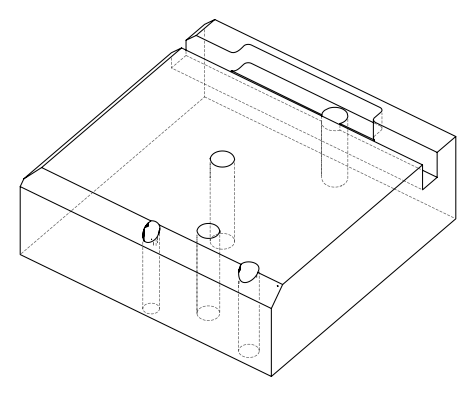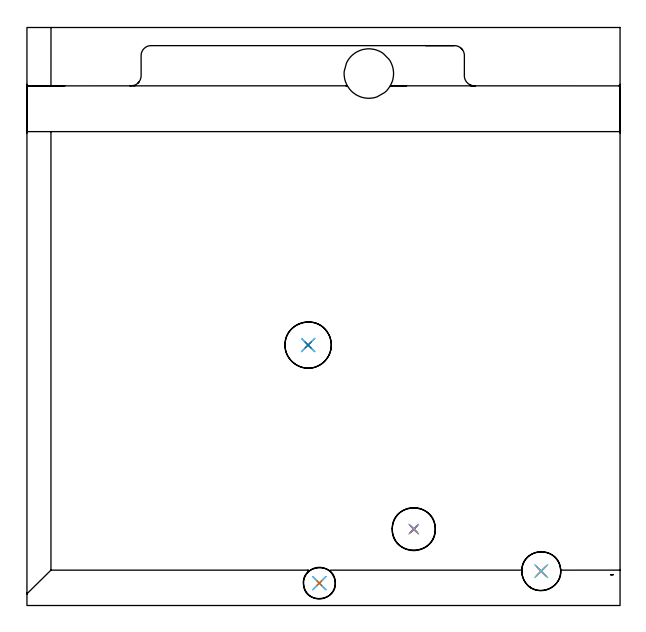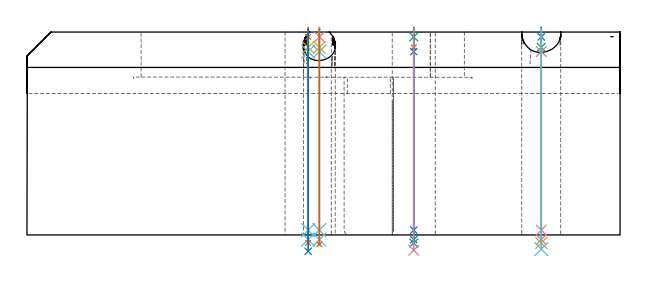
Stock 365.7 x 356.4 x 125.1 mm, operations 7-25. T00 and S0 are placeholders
(PLAN: 25 operations, 19 tool changes, 104.3 min)
(1 AREA_MILL | FG_CHAMFER_SURFACE | UGT0205_001 | 13.55 min | 32578 mm3)
(2 AREA_MILL_1 | FG_CHAMFER_SURFACE_1 | UGT0205_001 | 22.74 min | 85023 mm3)
(3 AREA_MILL_2 | FG_CHAMFER_SURFACE_2 | UGT0205_001 | 1.94 min | 4730 mm3)
(4 MILL_OPEN_POCKET | POCKET_OPEN | NXT0201_011 | Follow Part, ap 3, ae 75% | 49.76 min | 474848 mm3)
(5 MILL_RECTANGULAR_SLOT | SLOT_RECTANGULAR | NXT0201_012 | Follow Part, ap 4, ae 75% | 5.48 min | 106040 mm3)
(6 MILL_THROUGH_HOLE_FROM_SOLID_MATERIAL | STEP1HOLE_4 | NXT0201_007 | Circular | 4.36 min | 66521 mm3)
(7 SPOT_DRILL | STEP1HOLE | NXT0321_9005460120000 | 0.05 min | 0 mm3)
(8 SPOT_DRILL_1 | STEP1HOLE_1 | NXT0321_9005460120000 | 0.05 min | 0 mm3)
(9 SPOT_DRILL_2 | STEP1HOLE_2 | NXT0321_9005460120000 | 0.05 min | 0 mm3)
(10 SPOT_DRILL_3 | STEP1HOLE_3 | NXT0321_9005460120000 | 0.05 min | 0 mm3)
(11 DRILL_BLIND_HOLE_INTO_CENTER | STEP1HOLE | UGT0301_185 | 0.05 min | 0 mm3)
(12 GUN_DRILL_THROUGH_HOLE | STEP1HOLE | UGT0307_002 | 0.58 min | 2530 mm3)
(13 SPADE_DRILL_TO_ENLARGE_THROUGH_HOLE | STEP1HOLE | UGT0306_006 | 0.53 min | 15616 mm3)
(14 DRILL_TO_ENLARGE_THROUGH_HOLE | STEP1HOLE | UGT0301_392 | 0.55 min | 43660 mm3)
(15 DRILL_BLIND_HOLE_INTO_CENTER_1 | STEP1HOLE_1 | UGT0301_185 | 0.05 min | 0 mm3)
(16 GUN_DRILL_THROUGH_HOLE_1 | STEP1HOLE_1 | UGT0307_002 | 0.57 min | 2720 mm3)
(17 SPADE_DRILL_TO_ENLARGE_THROUGH_HOLE_1 | STEP1HOLE_1 | UGT0306_006 | 0.53 min | 15616 mm3)
(18 DRILL_TO_ENLARGE_THROUGH_HOLE_1 | STEP1HOLE_1 | UGT0301_057 | 0.54 min | 25622 mm3)
(19 DRILL_BLIND_HOLE_INTO_CENTER_2 | STEP1HOLE_2 | UGT0301_185 | 0.05 min | 0 mm3)
(20 GUN_DRILL_THROUGH_HOLE_2 | STEP1HOLE_2 | UGT0307_002 | 0.58 min | 2725 mm3)
(21 SPADE_DRILL_TO_ENLARGE_THROUGH_HOLE_2 | STEP1HOLE_2 | UGT0306_006 | 0.53 min | 15565 mm3)
(22 DRILL_TO_ENLARGE_THROUGH_HOLE_2 | STEP1HOLE_2 | UGT0301_388 | 0.55 min | 35293 mm3)
(23 DRILL_BLIND_HOLE_INTO_CENTER_3 | STEP1HOLE_3 | UGT0301_185 | 0.05 min | 0 mm3)
(24 GUN_DRILL_THROUGH_HOLE_3 | STEP1HOLE_3 | UGT0307_002 | 0.61 min | 2734 mm3)
(25 SPADE_DRILL_TO_ENLARGE_THROUGH_HOLE_3 | STEP1HOLE_3 | UGT0306_010 | 0.53 min | 26276 mm3)
(TOOL UGT0205_001 | Chamfer Mill 20 x 3 x 45 deg. | D20 FL50 Z2)
(TOOL NXT0201_011 | ENDMILL 12mm [2P460-1200-NA 1630] | D12 FL38 Z6)
(TOOL NXT0201_012 | ENDMILL 16mm [2P460-1600-NA 1630] | D16 FL38 Z6)
(TOOL NXT0201_007 | ENDMILL 25mm [R216.25-25050GCK54P 1620] | D25 R3 FL54 Z5)
(TOOL NXT0321_9005460120000 | NC Spot Drill, 142deg, 12mm, Carbide, Uncoated | D12 PA142 FL30 Z2)
(TOOL UGT0301_185 | Twist Drill 6.3 mm | D6.3 PA118 FL61 Z2)
(TOOL UGT0307_002 | Gun Drill 6 mm | D6 PA130 FL24 Z1)
(TOOL UGT0306_006 | Spade Drill 15.5mm | D15.5 PA132 FL10 Z2)
(TOOL UGT0301_392 | Twist Drill 28.5 mm | D28.5 PA118 FL165 Z2)
(TOOL UGT0301_057 | Twist Drill 24 mm | D24 PA118 FL160 Z2)
(TOOL UGT0301_388 | Twist Drill 26.5 mm | D26.5 PA118 FL165 Z2)
(TOOL UGT0306_010 | Spade Drill 19.5mm | D19.5 PA132 FL10 Z2)
(OP 7 SPOT_DRILL)
G17 G21 G94 G90
T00 M6
G54
G17 G0 G90 X173.4 Y160.6 S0 M3
G43 Z135.1 H0
G94 G81 G98 Z122.1 F250. R128.1
G80
M5
M2
(OP 8 SPOT_DRILL_1)
G17 G21 G94 G90
T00 M6
G54
G17 G0 G90 X317.1 Y21.2 S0 M3
G43 Z135.1 H0
G94 G81 G98 Z122.1 F250. R128.1
G80
M5
M2
(OP 9 SPOT_DRILL_2)
G17 G21 G94 G90
T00 M6
G54
G17 G0 G90 X238.5 Y47.1 S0 M3
G43 Z135.1 H0
G94 G81 G98 Z122.1 F250. R128.1
G80
M5
M2
(OP 10 SPOT_DRILL_3)
G17 G21 G94 G90
T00 M6
G54
G17 G0 G90 X180.3 Y13.8 S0 M3
G43 Z135.1 H0
G94 G81 G98 Z122.1 F250. R128.1
G80
M5
M2
(OP 11 DRILL_BLIND_HOLE_INTO_CENTER)
G17 G21 G94 G90
T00 M6
G54
G17 G0 G90 X173.4 Y160.6 S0 M3
G43 Z135.1 H0
G94 G81 G98 Z115.65 F250. R127.1
G80
M5
M2
(OP 12 GUN_DRILL_THROUGH_HOLE)
G17 G21 G94 G90
T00 M6
G54
G17 G0 G90 X173.4 Y160.6 M8
G43 Z135.1 H0
Z124.293
S716 M3
G94 G1 Z113.054 F125. M26
G4 X.084
Z3. F250.
G4 X.084
Z-2.899 F125.
G4 X.084
M5
M9
G0 Z124.293
Z135.1
M2
(OP 13 SPADE_DRILL_TO_ENLARGE_THROUGH_HOLE)
G17 G21 G94 G90
T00 M6
G54
G17 G0 G90 X173.4 Y160.6 S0 M3
G43 Z135.1 H0
G94 G73 G98 Z-4.951 F250. Q14.45 R127.1
G80
M5
M2
(OP 14 DRILL_TO_ENLARGE_THROUGH_HOLE)
G17 G21 G94 G90
T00 M6
G54
G17 G0 G90 X173.4 Y160.6 S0 M3
G43 Z135.1 H0
G94 G73 G98 Z-10.062 F250. Q27.032 R127.1
G80
M5
M2
(OP 15 DRILL_BLIND_HOLE_INTO_CENTER_1)
G17 G21 G94 G90
T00 M6
G54
G17 G0 G90 X317.1 Y21.2 S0 M3
G43 Z135.1 H0
G94 G81 G98 Z115.65 F250. R127.1
G80
M5
M2
(OP 16 GUN_DRILL_THROUGH_HOLE_1)
G17 G21 G94 G90
T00 M6
G54
G17 G0 G90 X317.1 Y21.2 M8
G43 Z135.1 H0
Z123.213
S716 M3
G94 G1 Z113.054 F125. M26
G4 X.084
Z3. F250.
G4 X.084
Z-2.899 F125.
G4 X.084
M5
M9
G0 Z123.213
Z135.1
M2
(OP 17 SPADE_DRILL_TO_ENLARGE_THROUGH_HOLE_1)
G17 G21 G94 G90
T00 M6
G54
G17 G0 G90 X317.1 Y21.2 S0 M3
G43 Z135.1 H0
G94 G73 G98 Z-4.951 F250. Q14.45 R127.1
G80
M5
M2
(OP 18 DRILL_TO_ENLARGE_THROUGH_HOLE_1)
G17 G21 G94 G90
T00 M6
G54
G17 G0 G90 X317.1 Y21.2 S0 M3
G43 Z135.1 H0
G94 G73 G98 Z-8.71 F250. Q22.302 R127.1
G80
M5
M2
(OP 19 DRILL_BLIND_HOLE_INTO_CENTER_2)
G17 G21 G94 G90
T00 M6
G54
G17 G0 G90 X238.5 Y47.1 S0 M3
G43 Z135.1 H0
G94 G81 G98 Z115.65 F250. R127.1
G80
M5
M2
(OP 20 GUN_DRILL_THROUGH_HOLE_2)
G17 G21 G94 G90
T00 M6
G54
G17 G0 G90 X238.5 Y47.1 M8
G43 Z135.1 H0
Z123.813
S716 M3
G94 G1 Z113.054 F125. M26
G4 X.084
Z3. F250.
G4 X.084
Z-2.899 F125.
G4 X.084
M5
M9
G0 Z123.813
Z135.1
M2
(OP 21 SPADE_DRILL_TO_ENLARGE_THROUGH_HOLE_2)
G17 G21 G94 G90
T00 M6
G54
G17 G0 G90 X238.5 Y47.1 S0 M3
G43 Z135.1 H0
G94 G73 G98 Z-4.951 F250. Q14.45 R127.1
G80
M5
M2
(OP 22 DRILL_TO_ENLARGE_THROUGH_HOLE_2)
G17 G21 G94 G90
T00 M6
G54
G17 G0 G90 X238.5 Y47.1 S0 M3
G43 Z135.1 H0
G94 G73 G98 Z-9.461 F250. Q22.427 R127.1
G80
M5
M2
(OP 23 DRILL_BLIND_HOLE_INTO_CENTER_3)
G17 G21 G94 G90
T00 M6
G54
G17 G0 G90 X180.3 Y13.8 S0 M3
G43 Z135.1 H0
G94 G81 G98 Z115.65 F250. R127.1
G80
M5
M2
(OP 24 GUN_DRILL_THROUGH_HOLE_3)
G17 G21 G94 G90
T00 M6
G54
G17 G0 G90 X180.3 Y13.8 M8
G43 Z135.1 H0
Z127.743
S716 M3
G94 G1 Z113.054 F125. M26
G4 X.084
Z3. F250.
G4 X.084
Z-2.899 F125.
G4 X.084
M5
M9
G0 Z127.743
Z135.1
M2
(OP 25 SPADE_DRILL_TO_ENLARGE_THROUGH_HOLE_3)
G17 G21 G94 G90
T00 M6
G54
G17 G0 G90 X180.3 Y13.8 S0 M3
G43 Z135.1 H0
G94 G73 G98 Z-5.841 F250. Q18.706 R127.1
G80
M5
M2
